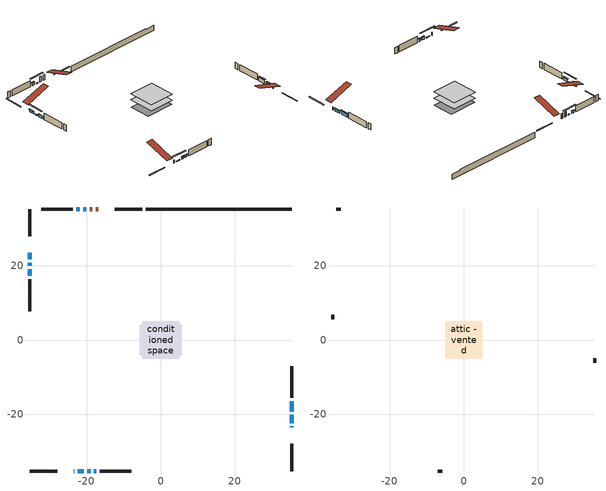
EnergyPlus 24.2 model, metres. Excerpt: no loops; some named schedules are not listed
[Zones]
conditioned space
 floor adiabatic (AdiabaticFloorConstruction): -5,-5 -5,5 5,5 5,-5 z0.61
 floor foundation (Slab1 construction): -5.69,-4.16 -5.69,4.16 5.69,4.16 5.69,-4.16 z-1.55
 wall outside (RimJoist1 construction): -5,35.35 -12.4,35.35 / -35.35,-35.35 -27.95,-35.35 / -35.35,35.35 -35.35,27.95 / 35.35,-35.35 35.35,-27.95 z0.61:0.91
 wall outside (AdiabaticWallConstruction 1): -16.82,35.35 -17.55,35.35 / -18.48,35.35 -19.22,35.35 z0.61:2.64
 wall outside (AdiabaticWallConstruction): -23.53,-35.35 -23.32,-35.35 / 35.35,-23.53 35.35,-23.33 z0.61:1.83; -35.35,23.53 -35.35,21.75 / -21.89,35.35 -22.78,35.35 / -19.84,-35.35 -18.94,-35.35 / -18.02,-35.35 -17.43,-35.35 / -35.35,19.09 -35.35,17.3 z0.61:1.5; -20.15,35.35 -20.96,35.35 / -22.39,-35.35 -20.76,-35.35 / -35.35,20.83 -35.35,20.01 z0.61:0.94; 35.35,-22.41 35.35,-20.22 z0.61:1.63; 35.35,-19.29 35.35,-16.57 z0.61:2.13
 wall outside (Wall1 construction): -23.71,35.35 -32.28,35.35 / -16.5,-35.35 -7.93,-35.35 / -35.35,16.37 -35.35,7.8 / 35.35,-15.65 35.35,-7.07 z0.61:3.05
 wall foundation (FoundationWall1 construction): -4.08,35.35,-1.55 -4.08,35.35,0.61 31.4,35.35,0.61 31.4,35.35,0.34 35.35,35.35,0.34 35.35,35.35,-1.55
 window (WindowConstruction 7): -23.53,-35.35 -23.32,-35.35 z0.61:1.83
 window (WindowConstruction 6): -35.35,23.53 -35.35,21.76 z0.61:1.5
 window (WindowConstruction 9): -20.15,35.35 -20.96,35.35 z0.61:0.94
 window (WindowConstruction 10): -22.39,-35.35 -20.76,-35.35 z0.61:0.94
 window (WindowConstruction 11): -35.35,20.83 -35.35,20.01 z0.61:0.94
 window (WindowConstruction 8): 35.35,-23.53 35.35,-23.33 z0.61:1.83
 window (WindowConstruction): 35.35,-22.4 35.35,-20.22 z0.61:1.62
 window (WindowConstruction 1): 35.35,-19.29 35.35,-16.57 z0.61:2.13
 window (WindowConstruction 2): -21.89,35.35 -22.78,35.35 z0.61:1.5
 window (WindowConstruction 3): -19.84,-35.35 -18.94,-35.35 z0.61:1.5
 window (WindowConstruction 4): -18.02,-35.35 -17.43,-35.35 z0.61:1.5
 window (WindowConstruction 5): -35.35,19.08 -35.35,17.3 z0.61:1.5
 door (Door): -16.82,35.35 -17.55,35.35 z0.61:2.64
 door (Door 1): -18.48,35.35 -19.22,35.35 z0.61:2.64
 ceiling adiabatic (AdiabaticFloorConstruction): 5,-5 5,5 -5,5 -5,-5 z0.61
attic - vented
 floor to conditioned space (Floor1 construction Reversed): -5,-5 -5,5 5,5 5,-5 z3.05
 wall outside (Wall2 construction): -33.21,35.35 -34.42,35.35 / -7,-35.35 -5.79,-35.35 / -35.35,6.87 -35.35,5.67 / 35.35,-6.14 35.35,-4.94 z0.61:3.05
 roof outside (Roof1 construction): -15.89,35.35,3.05 -15.89,25.61,6.29 -13.33,25.61,6.29 -13.33,35.35,3.05; -24.46,-35.35,3.05 -24.46,-25.61,6.29 -27.03,-25.61,6.29 -27.03,-35.35,3.05; -35.35,24.46,3.05 -25.61,24.46,6.29 -25.61,27.03,6.29 -35.35,27.03,3.05; 35.35,-24.46,3.05 25.61,-24.46,6.29 25.61,-27.03,6.29 35.35,-27.03,3.05
shading: -35.35,21.55 -35.35,23.73 -35.76,23.73 -35.76,21.55 z1.7; -23.6,35.35 -17.51,35.35 -17.51,35.76 -23.6,35.76 z3.58; -18.12,-35.35 -25.03,-35.35 -25.03,-35.76 -18.12,-35.76 z3.58; -35.35,17.37 -35.35,23.47 -35.76,23.47 -35.76,17.37 z3.58; 35.35,-20.02 35.35,-22.61 35.76,-22.61 35.76,-20.02 z1.83; 35.35,-16.37 35.35,-19.49 35.76,-19.49 35.76,-16.37 z2.34; -22.98,35.35 -21.69,35.35 -21.69,35.76 -22.98,35.76 z1.7; -18.74,-35.35 -20.04,-35.35 -20.04,-35.76 -18.74,-35.76 z1.7; -17.23,-35.35 -18.22,-35.35 -18.22,-35.76 -17.23,-35.76 z1.7; -35.35,17.1 -35.35,19.29 -35.76,19.29 -35.76,17.1 z1.7
[Building]
Building 1: Terrain=Suburbs
[Site:Location]
Erieau AUT_ON: Latitude {deg}=42.25; Longitude {deg}=-81.9; Time Zone {hr}=-5; Elevation {m}=178; Keep Site Location Information=Yes
[Site:GroundTemperature:Shallow]
5.2292, 3.30147, 3.1471, 4.0619, 7.73432, 11.3896, 14.5586, 16.5661, 16.7366, 15.1039, 12.0157, 8.47254
[Site:WaterMainsTemperature]
Calculation Method=Schedule; Temperature Schedule=mains temperature schedule
[Material] Roughness=Rough; Thermal Absorptance=0.9
Name | Thickness {m} | Conductivity {W/m-K} | Density {kg/m3} | Specific Heat {J/kg-K} | Solar Absorptance | Visible Absorptance
asphalt or fiberglass shingles | 0.00635 | 0.162714 | 1121.4 | 1465.45 | 0.4 | 0.4
ceiling loosefill ins | 0.0846667 | 0.0480833 | 16.02 | 1046.75 | 0.7 | 0.7
ceiling stud and cavity | 0.1397 | 0.112217 | 65.682 | 1177.47 | 0.7 | 0.7
concrete 4.0 in. | 0.1016 | 1.803125 | 2242.8 | 837.4 | 0.7 | 0.7
concrete 8.0 in. | 0.2032 | 1.803125 | 2242.8 | 837.4 | 0.7 | 0.7
door material | 0.04445 | 0.188738 | 512.64 | 1214.23 | 0.7 | 0.7
door material 1 | 0.04445 | 0.0451087 | 512.64 | 1214.23 | 0.7 | 0.7
floor covering | 0.0127 | 0.0433444 | 54.468 | 1339.84 | 0.6 | 0.6
floor rigid ins; wall rigid ins | 0.512978 | 0.029427 | 32.04 | 1214.23 | 0.7 | 0.7
floor stud and cavity | 0.1397 | 1.75129 | 37.0049 | 1207.88 | 0.7 | 0.7
furniture material conditioned space 1 | 0.1524 | 0.115458 | 640.8 | 1214.23 | 0.6 | 0.6
gypsum board | 0.0127 | 0.160291 | 801 | 837.4 | 0.6 | 0.6
osb sheathing 0.5 in. | 0.0127 | 0.115458 | 512.64 | 1214.23 | 0.7 | 0.7
osb sheathing 0.75 in. | 0.01905 | 0.115458 | 512.64 | 1214.23 | 0.7 | 0.7
osb sheathing 2.0 in. | 0.0508 | 0.115458 | 512.64 | 1214.23 | 0.7 | 0.7
rim joist rigid ins | 0.051816 | 0.029427 | 32.04 | 1214.23 | 0.7 | 0.7
rim joist stud and cavity | 0.0508 | 0.035244 | 125.044 | 1163.47 | 0.6 | 0.6
wall stud and cavity | 0.1397 | 0.0819611 | 139.0536 | 1170.24 | 0.7 | 0.7
wall stud and cavity 1 | 0.0889 | 6.9971 | 50.32683 | 1063.81 | 0.6 | 0.6
wall stud and cavity 2 | 0.0889 | 0.380278 | 52.3479 | 1209.89 | 0.7 | 0.7
wall stud and cavity 3 | 0.0889 | 0.391764 | 83.0341 | 1211.67 | 0.7 | 0.7
wood siding | 0.0254 | 0.102417 | 544.68 | 1172.36 | 0.4 | 0.4
wood siding 1 | 0.00254 | 0.102417 | 544.68 | 1172.36 | 0.4 | 0.4
wood siding 2; wood siding 3; wood siding 4 | 0.0254 | 0.102417 | 544.68 | 1172.36 | 0.7 | 0.7
[WindowMaterial:SimpleGlazingSystem]
Name | U-Factor {W/m2-K} | Solar Heat Gain Coefficient
WindowMaterial | 3.00253 | 0.54
WindowMaterial 1 | 2.89408 | 0.66
WindowMaterial 2 | 3.03035 | 0.5
WindowMaterial 3 | 3.04227 | 0.45
WindowMaterial 4 | 2.97073 | 0.57
WindowMaterial 5 | 5.00743 | 0.62
WindowMaterial 6 | 3.30232 | 0.53
WindowMaterial 7 | 6.972584 | 0.67
[Construction]
AdiabaticFloorConstruction: floor stud and cavity, floor rigid ins, osb sheathing 0.75 in., floor covering
AdiabaticWallConstruction: wood siding 3, wall rigid ins, wall stud and cavity 2, gypsum board
AdiabaticWallConstruction 1: wood siding 4, wall rigid ins, wall stud and cavity 2, gypsum board
Door: door material
Door 1: door material 1
Floor1 construction Reversed: gypsum board, ceiling stud and cavity, ceiling loosefill ins
FoundationWall1 construction: concrete 8.0 in.
furniture construction conditioned space 1: furniture material conditioned space 1
PartitionWallConstruction: gypsum board, wall stud and cavity 3, gypsum board
RimJoist1 construction: wood siding 2, rim joist rigid ins, osb sheathing 2.0 in., rim joist stud and cavity
Roof1 construction: asphalt or fiberglass shingles
Slab1 construction: concrete 4.0 in.
Wall1 construction: wood siding, osb sheathing 0.5 in., wall stud and cavity, gypsum board
Wall2 construction: wood siding 1, wall stud and cavity 1
WindowConstruction: WindowMaterial
WindowConstruction 1: WindowMaterial 1
WindowConstruction 10; WindowConstruction 11; WindowConstruction 9: WindowMaterial 7
WindowConstruction 2; WindowConstruction 3; WindowConstruction 5: WindowMaterial 2
WindowConstruction 4: WindowMaterial 3
WindowConstruction 6: WindowMaterial 4
WindowConstruction 7: WindowMaterial 5
WindowConstruction 8: WindowMaterial 6
[Zone] Multiplier=1; Part of Total Floor Area=Yes
Name | Volume {m3}
attic - vented | 52.6019
conditioned space | 470.5
[Space]
Name | Zone | Volume {m3}
attic - vented 1 | attic - vented | 52.6019
conditioned space 1 | conditioned space | 470.5
[ZoneInfiltration:EffectiveLeakageArea]
infil attic - vented 1: Zone or Space=attic - vented 1; Schedule=Always On Discrete; Effective Air Leakage Area {cm2}=4793.76; Stack Coefficient=0.000395184; Wind Coefficient=1.34313e-05
[ZoneMixing]
whole house fan mix: Zone or Space=attic - vented; Schedule=Always On Continuous; Design Flow Rate Calculation Method=Flow/Zone; Design Flow Rate {m3/s}=0; Source Zone or Space=conditioned space
[SurfaceProperty:ExposedFoundationPerimeter]
Slab1: Exposed Perimeter Calculation Method=TotalExposedPerimeter; Total Exposed Perimeter {m}=39.422
[InternalMass] Zone or ZoneList=conditioned space; Space or SpaceList=conditioned space 1
Name | Construction | Surface Area {m2}
furniture mass conditioned space 1 | furniture construction conditioned space 1 | 77.8799
partition wall mass | PartitionWallConstruction | 194.7
[Lights]
interior lighting: Zone or ZoneList or Space or SpaceList=conditioned space 1; Schedule=interior lighting schedule; Design Level Calculation Method=LightingLevel; Lighting Level {W}=343.2; Return Air Fraction=0; Fraction Radiant=0.6; Fraction Visible=0.2; Fraction Replaceable=1
[People]
occupants: Zone or ZoneList or Space or SpaceList=conditioned space 1; Number of People Schedule=occupants schedule; Number of People Calculation Method=People; Number of People=3; Fraction Radiant=0.314171; Sensible Heat Fraction=0.56303; Activity Level Schedule=occupants activity schedule; Carbon Dioxide Generation Rate {m3/s-W}=0; Enable ASHRAE 55 Comfort Warnings=No; Mean Radiant Temperature Calculation Type=EnclosureAveraged
[ElectricEquipment] Zone or ZoneList or Space or SpaceList=conditioned space 1; Design Level Calculation Method=EquipmentLevel
Name | Schedule | Design Level {W} | Fraction Latent | Fraction Radiant | Fraction Lost
clothes dryer | clothes dryer schedule | 140.772 | 0.015 | 0.081 | 0.85
clothes washer | clothes washer schedule | 32.1985 | 0.03 | 0.162 | 0.7
cooking range | cooking range schedule | 215.147 | 0.08 | 0.432 | 0.2
dishwasher | dishwasher schedule | 66.8632 | 0.3 | 0.18 | 0.4
fridge | fridge schedule | 72.9452 | 0 | 0.6 | 0
mech vent house fan | mech vent house fan schedule | 0 | 0 | 0 | 1
mech vent house fan cfis | mech vent house fan cfis schedule | 0 | 0 | 0 | 0
misc plug loads | misc plug loads schedule | 494.7 | 0.045 | 0.513 | 0.1
whole house fan | Always On Discrete | 0 | 0 | 0 | 1
[OtherEquipment] Zone or ZoneList or Space or SpaceList=conditioned space 1; Design Level Calculation Method=EquipmentLevel
Name | Fuel Type | Schedule | Design Level {W} | Fraction Latent | Fraction Radiant | Fraction Lost
clothes dryer 1 | Electricity | clothes dryer schedule | 0 | 0.015 | 0.081 | 0.85
cooking range 1 | Electricity | cooking range schedule | 0 | 0.08 | 0.432 | 0.2
general water use latent | None | general water use schedule | 62.594 | 1 | 0 | 0
general water use sensible | None | general water use schedule | -61.6891 | 0 | 0.6 | 0
mech vent house fan latent load | None | Always On Discrete | 0 | 1 | 0 | 0
mech vent house fan sensible load | None | Always On Discrete | 0 | 0 | 0 | 0
water heater energy adjustment1 | NaturalGas | Always On Discrete | 0.01 | 0 | 0 | 1
[ZoneInfiltration:DesignFlowRate] Zone or ZoneList or Space or SpaceList=conditioned space 1; Schedule=Always On Discrete; Design Flow Rate Calculation Method=Flow/Zone; Design Flow Rate {m3/s}=0
infil flow; natural vent flow; whole house fan flow
[AvailabilityManager:Scheduled] Schedule=Always On Discrete
central ac and furnace airloop Availability Manager; furnace airloop Availability Manager; furnace airloop 1 Availability Manager
[Foundation:Kiva]
Foundation Kiva 1: Initial Indoor Air Temperature {C}=18; Wall Height Above Grade {m}=0.609996; Wall Depth Below Slab {m}=0.2032
[Foundation:Kiva:Settings]
Soil Conductivity {W/m-K}=0.849921; Soil Density {kg/m3}=1842.3; Soil Specific Heat {J/kg-K}=418.7; Ground Solar Absorptivity=0.9; Ground Thermal Absorptivity=0.9; Ground Surface Roughness {m}=0.03; Far-Field Width {m}=40; Deep-Ground Boundary Condition=ZeroFlux; Deep-Ground Depth {m}=40; Minimum Cell Dimension {m}=0.2; Maximum Cell Growth Coefficient=3; Simulation Timestep=Timestep
[Exterior:Lights]
exterior lighting: Schedule=exterior lighting schedule; Design Level {W}=75.6
[EnergyManagementSystem:GlobalVariable]
central_ac_and_furnace_airloop_Fan_RTF
furnace_airloop_1_Fan_RTF
furnace_airloop_Fan_RTF
infil_program_Qfan
infil_program_Qinf
natural_vent_program_Qnv
natural_vent_program_Qwhf
[EnergyManagementSystem:Sensor]
Name | Output:Variable or Output:Meter Index Key | Output:Variable or Output:Meter
airflow_gain | infil flow | Infiltration Sensible Heat Gain Energy
airflow_gain_1 | natural vent flow | Infiltration Sensible Heat Gain Energy
airflow_gain_2 | whole house fan flow | Infiltration Sensible Heat Gain Energy
airflow_loss | infil flow | Infiltration Sensible Heat Loss Energy
airflow_loss_1 | natural vent flow | Infiltration Sensible Heat Loss Energy
airflow_loss_2 | whole house fan flow | Infiltration Sensible Heat Loss Energy
clg_load_cond |  | Cooling:EnergyTransfer:Zone:CONDITIONED SPACE
clg_sp_s; clg_sp_s_1 | cooling setpoint | Schedule Value
clothes_dryer_exhaust_0_sch_s | clothes dryer exhaust 0 schedule | Schedule Value
cool_season | cooling season schedule | Schedule Value
htg_load_cond |  | Heating:EnergyTransfer:Zone:CONDITIONED SPACE
htg_sp_s; htg_sp_s_1 | heating setpoint | Schedule Value
ig_ee_conv | clothes dryer | Electric Equipment Convective Heating Energy
ig_ee_conv_2 | cooking range | Electric Equipment Convective Heating Energy
ig_ee_conv_4 | fridge | Electric Equipment Convective Heating Energy
ig_ee_conv_5 | misc plug loads | Electric Equipment Convective Heating Energy
ig_ee_conv_6 | whole house fan | Electric Equipment Convective Heating Energy
ig_ee_rad | clothes dryer | Electric Equipment Radiant Heating Energy
ig_ee_rad_2 | cooking range | Electric Equipment Radiant Heating Energy
ig_ee_rad_4 | fridge | Electric Equipment Radiant Heating Energy
ig_ee_rad_5 | misc plug loads | Electric Equipment Radiant Heating Energy
ig_ee_rad_6 | whole house fan | Electric Equipment Radiant Heating Energy
ig_lgt_conv | interior lighting | Lights Convective Heating Energy
ig_lgt_rad | interior lighting | Lights Radiant Heating Energy
ig_lgt_vis | interior lighting | Lights Visible Radiation Heating Energy
ig_oe_conv | clothes dryer 1 | Other Equipment Convective Heating Energy
ig_oe_conv_1 | cooking range 1 | Other Equipment Convective Heating Energy
ig_oe_conv_2 | general water use latent | Other Equipment Convective Heating Energy
ig_oe_conv_3 | general water use sensible | Other Equipment Convective Heating Energy
ig_oe_conv_4 | water heater energy adjustment1 | Other Equipment Convective Heating Energy
ig_oe_rad | clothes dryer 1 | Other Equipment Radiant Heating Energy
ig_oe_rad_1 | cooking range 1 | Other Equipment Radiant Heating Energy
ig_oe_rad_2 | general water use latent | Other Equipment Radiant Heating Energy
ig_oe_rad_3 | general water use sensible | Other Equipment Radiant Heating Energy
ig_oe_rad_4 | water heater energy adjustment1 | Other Equipment Radiant Heating Energy
ig_ppl_conv | occupants | People Convective Heating Energy
ig_ppl_rad | occupants | People Radiant Heating Energy
im_conv | furniture mass conditioned space 1 | Surface Inside Face Convection Heat Gain Energy
im_conv_1 | partition wall mass | Surface Inside Face Convection Heat Gain Energy
im_ig | furniture mass conditioned space 1 | Surface Inside Face Internal Gains Radiation Heat Gain Energy
im_ig_1 | partition wall mass | Surface Inside Face Internal Gains Radiation Heat Gain Energy
im_lgt | furniture mass conditioned space 1 | Surface Inside Face Lights Radiation Heat Gain Energy
im_lgt_1 | partition wall mass | Surface Inside Face Lights Radiation Heat Gain Energy
im_sol | furniture mass conditioned space 1 | Surface Inside Face Solar Radiation Heat Gain Energy
im_sol_1 | partition wall mass | Surface Inside Face Solar Radiation Heat Gain Energy
im_surf | furniture mass conditioned space 1 | Surface Inside Face Net Surface Thermal Radiation Heat Gain Energy
im_surf_1 | partition wall mass | Surface Inside Face Net Surface Thermal Radiation Heat Gain Energy
mv_conv | mech vent house fan | Electric Equipment Convective Heating Energy
mv_conv_1 | mech vent house fan cfis | Electric Equipment Convective Heating Energy
mv_conv_2 | mech vent house fan latent load | Other Equipment Convective Heating Energy
mv_conv_3 | mech vent house fan sensible load | Other Equipment Convective Heating Energy
mv_rad | mech vent house fan | Electric Equipment Radiant Heating Energy
mv_rad_1 | mech vent house fan cfis | Electric Equipment Radiant Heating Energy
mv_rad_2 | mech vent house fan latent load | Other Equipment Radiant Heating Energy
mv_rad_3 | mech vent house fan sensible load | Other Equipment Radiant Heating Energy
natural_vent_s | natural vent schedule | Schedule Value
out_pb_s |  | Site Outdoor Air Barometric Pressure
out_wt_s |  | Site Outdoor Air Humidity Ratio
site_vw_s |  | Site Wind Speed
ss_back_out | Window1 | Surface Window Shortwave from Zone Back Out Window Heat Transfer Rate
ss_back_out_1 | Window11 | Surface Window Shortwave from Zone Back Out Window Heat Transfer Rate
ss_back_out_10 | Window8 | Surface Window Shortwave from Zone Back Out Window Heat Transfer Rate
ss_back_out_11 | Window9 | Surface Window Shortwave from Zone Back Out Window Heat Transfer Rate
ss_back_out_2 | Window12 | Surface Window Shortwave from Zone Back Out Window Heat Transfer Rate
ss_back_out_3 | Window13 | Surface Window Shortwave from Zone Back Out Window Heat Transfer Rate
ss_back_out_4 | Window15 | Surface Window Shortwave from Zone Back Out Window Heat Transfer Rate
ss_back_out_5 | Window2 | Surface Window Shortwave from Zone Back Out Window Heat Transfer Rate
ss_back_out_6 | Window3 | Surface Window Shortwave from Zone Back Out Window Heat Transfer Rate
ss_back_out_7 | Window5 | Surface Window Shortwave from Zone Back Out Window Heat Transfer Rate
ss_back_out_8 | Window6 | Surface Window Shortwave from Zone Back Out Window Heat Transfer Rate
ss_back_out_9 | Window7 | Surface Window Shortwave from Zone Back Out Window Heat Transfer Rate
ss_conv | Door1 | Surface Inside Face Convection Heat Gain Energy
ss_conv_1 | Door2 | Surface Inside Face Convection Heat Gain Energy
ss_conv_10 | Window6 | Surface Inside Face Convection Heat Gain Energy
ss_conv_11 | Window7 | Surface Inside Face Convection Heat Gain Energy
ss_conv_12 | Window8 | Surface Inside Face Convection Heat Gain Energy
ss_conv_13 | Window9 | Surface Inside Face Convection Heat Gain Energy
ss_conv_2 | Window1 | Surface Inside Face Convection Heat Gain Energy
ss_conv_3 | Window11 | Surface Inside Face Convection Heat Gain Energy
ss_conv_4 | Window12 | Surface Inside Face Convection Heat Gain Energy
ss_conv_5 | Window13 | Surface Inside Face Convection Heat Gain Energy
ss_conv_6 | Window15 | Surface Inside Face Convection Heat Gain Energy
ss_conv_7 | Window2 | Surface Inside Face Convection Heat Gain Energy
ss_conv_8 | Window3 | Surface Inside Face Convection Heat Gain Energy
ss_conv_9 | Window5 | Surface Inside Face Convection Heat Gain Energy
ss_ig | Door1 | Surface Inside Face Internal Gains Radiation Heat Gain Energy
ss_ig_1 | Door2 | Surface Inside Face Internal Gains Radiation Heat Gain Energy
ss_ig_10 | Window6 | Surface Inside Face Internal Gains Radiation Heat Gain Energy
ss_ig_11 | Window7 | Surface Inside Face Internal Gains Radiation Heat Gain Energy
ss_ig_12 | Window8 | Surface Inside Face Internal Gains Radiation Heat Gain Energy
ss_ig_13 | Window9 | Surface Inside Face Internal Gains Radiation Heat Gain Energy
ss_ig_2 | Window1 | Surface Inside Face Internal Gains Radiation Heat Gain Energy
ss_ig_3 | Window11 | Surface Inside Face Internal Gains Radiation Heat Gain Energy
ss_ig_4 | Window12 | Surface Inside Face Internal Gains Radiation Heat Gain Energy
ss_ig_5 | Window13 | Surface Inside Face Internal Gains Radiation Heat Gain Energy
ss_ig_6 | Window15 | Surface Inside Face Internal Gains Radiation Heat Gain Energy
ss_ig_7 | Window2 | Surface Inside Face Internal Gains Radiation Heat Gain Energy
ss_ig_8 | Window3 | Surface Inside Face Internal Gains Radiation Heat Gain Energy
ss_ig_9 | Window5 | Surface Inside Face Internal Gains Radiation Heat Gain Energy
ss_lgt | Door1 | Surface Inside Face Lights Radiation Heat Gain Energy
ss_lgt_1 | Door2 | Surface Inside Face Lights Radiation Heat Gain Energy
ss_sol | Door1 | Surface Inside Face Solar Radiation Heat Gain Energy
ss_sol_1 | Door2 | Surface Inside Face Solar Radiation Heat Gain Energy
ss_surf | Door1 | Surface Inside Face Net Surface Thermal Radiation Heat Gain Energy
ss_surf_1 | Door2 | Surface Inside Face Net Surface Thermal Radiation Heat Gain Energy
ss_surf_10 | Window6 | Surface Inside Face Net Surface Thermal Radiation Heat Gain Energy
ss_surf_11 | Window7 | Surface Inside Face Net Surface Thermal Radiation Heat Gain Energy
ss_surf_12 | Window8 | Surface Inside Face Net Surface Thermal Radiation Heat Gain Energy
ss_surf_13 | Window9 | Surface Inside Face Net Surface Thermal Radiation Heat Gain Energy
ss_surf_2 | Window1 | Surface Inside Face Net Surface Thermal Radiation Heat Gain Energy
ss_surf_3 | Window11 | Surface Inside Face Net Surface Thermal Radiation Heat Gain Energy
ss_surf_4 | Window12 | Surface Inside Face Net Surface Thermal Radiation Heat Gain Energy
ss_surf_5 | Window13 | Surface Inside Face Net Surface Thermal Radiation Heat Gain Energy
ss_surf_6 | Window15 | Surface Inside Face Net Surface Thermal Radiation Heat Gain Energy
ss_surf_7 | Window2 | Surface Inside Face Net Surface Thermal Radiation Heat Gain Energy
ss_surf_8 | Window3 | Surface Inside Face Net Surface Thermal Radiation Heat Gain Energy
ss_surf_9 | Window5 | Surface Inside Face Net Surface Thermal Radiation Heat Gain Energy
ss_trans_in | Window1 | Surface Window Transmitted Solar Radiation Rate
ss_trans_in_1 | Window11 | Surface Window Transmitted Solar Radiation Rate
ss_trans_in_10 | Window8 | Surface Window Transmitted Solar Radiation Rate
ss_trans_in_11 | Window9 | Surface Window Transmitted Solar Radiation Rate
ss_trans_in_2 | Window12 | Surface Window Transmitted Solar Radiation Rate
ss_trans_in_3 | Window13 | Surface Window Transmitted Solar Radiation Rate
ss_trans_in_4 | Window15 | Surface Window Transmitted Solar Radiation Rate
ss_trans_in_5 | Window2 | Surface Window Transmitted Solar Radiation Rate
ss_trans_in_6 | Window3 | Surface Window Transmitted Solar Radiation Rate
ss_trans_in_7 | Window5 | Surface Window Transmitted Solar Radiation Rate
ss_trans_in_8 | Window6 | Surface Window Transmitted Solar Radiation Rate
ss_trans_in_9 | Window7 | Surface Window Transmitted Solar Radiation Rate
ss_trans_out | Window1 | Surface Inside Face Initial Transmitted Diffuse Transmitted Out Window Solar Radiation Rate
ss_trans_out_1 | Window11 | Surface Inside Face Initial Transmitted Diffuse Transmitted Out Window Solar Radiation Rate
ss_trans_out_10 | Window8 | Surface Inside Face Initial Transmitted Diffuse Transmitted Out Window Solar Radiation Rate
ss_trans_out_11 | Window9 | Surface Inside Face Initial Transmitted Diffuse Transmitted Out Window Solar Radiation Rate
ss_trans_out_2 | Window12 | Surface Inside Face Initial Transmitted Diffuse Transmitted Out Window Solar Radiation Rate
ss_trans_out_3 | Window13 | Surface Inside Face Initial Transmitted Diffuse Transmitted Out Window Solar Radiation Rate
ss_trans_out_4 | Window15 | Surface Inside Face Initial Transmitted Diffuse Transmitted Out Window Solar Radiation Rate
ss_trans_out_5 | Window2 | Surface Inside Face Initial Transmitted Diffuse Transmitted Out Window Solar Radiation Rate
ss_trans_out_6 | Window3 | Surface Inside Face Initial Transmitted Diffuse Transmitted Out Window Solar Radiation Rate
ss_trans_out_7 | Window5 | Surface Inside Face Initial Transmitted Diffuse Transmitted Out Window Solar Radiation Rate
ss_trans_out_8 | Window6 | Surface Inside Face Initial Transmitted Diffuse Transmitted Out Window Solar Radiation Rate
ss_trans_out_9 | Window7 | Surface Inside Face Initial Transmitted Diffuse Transmitted Out Window Solar Radiation Rate
s_conv | Floor1 | Surface Inside Face Convection Heat Gain Energy
s_conv_1 | FoundationWall1 | Surface Inside Face Convection Heat Gain Energy
s_conv_10 | Wall1:180 | Surface Inside Face Convection Heat Gain Energy
s_conv_11 | Wall1:270 | Surface Inside Face Convection Heat Gain Energy
s_conv_12 | Wall1:90 | Surface Inside Face Convection Heat Gain Energy
s_conv_2 | inferred conditioned ceiling | Surface Inside Face Convection Heat Gain Energy
s_conv_3 | inferred conditioned floor | Surface Inside Face Convection Heat Gain Energy
s_conv_4 | RimJoist1:0 | Surface Inside Face Convection Heat Gain Energy
s_conv_5 | RimJoist1:180 | Surface Inside Face Convection Heat Gain Energy
s_conv_6 | RimJoist1:270 | Surface Inside Face Convection Heat Gain Energy
s_conv_7 | RimJoist1:90 | Surface Inside Face Convection Heat Gain Energy
s_conv_8 | Slab1 | Surface Inside Face Convection Heat Gain Energy
s_conv_9 | Wall1:0 | Surface Inside Face Convection Heat Gain Energy
s_ig | Floor1 | Surface Inside Face Internal Gains Radiation Heat Gain Energy
s_ig_1 | FoundationWall1 | Surface Inside Face Internal Gains Radiation Heat Gain Energy
s_ig_10 | Wall1:180 | Surface Inside Face Internal Gains Radiation Heat Gain Energy
s_ig_11 | Wall1:270 | Surface Inside Face Internal Gains Radiation Heat Gain Energy
s_ig_12 | Wall1:90 | Surface Inside Face Internal Gains Radiation Heat Gain Energy
s_ig_2 | inferred conditioned ceiling | Surface Inside Face Internal Gains Radiation Heat Gain Energy
s_ig_3 | inferred conditioned floor | Surface Inside Face Internal Gains Radiation Heat Gain Energy
s_ig_4 | RimJoist1:0 | Surface Inside Face Internal Gains Radiation Heat Gain Energy
s_ig_5 | RimJoist1:180 | Surface Inside Face Internal Gains Radiation Heat Gain Energy
s_ig_6 | RimJoist1:270 | Surface Inside Face Internal Gains Radiation Heat Gain Energy
s_ig_7 | RimJoist1:90 | Surface Inside Face Internal Gains Radiation Heat Gain Energy
s_ig_8 | Slab1 | Surface Inside Face Internal Gains Radiation Heat Gain Energy
